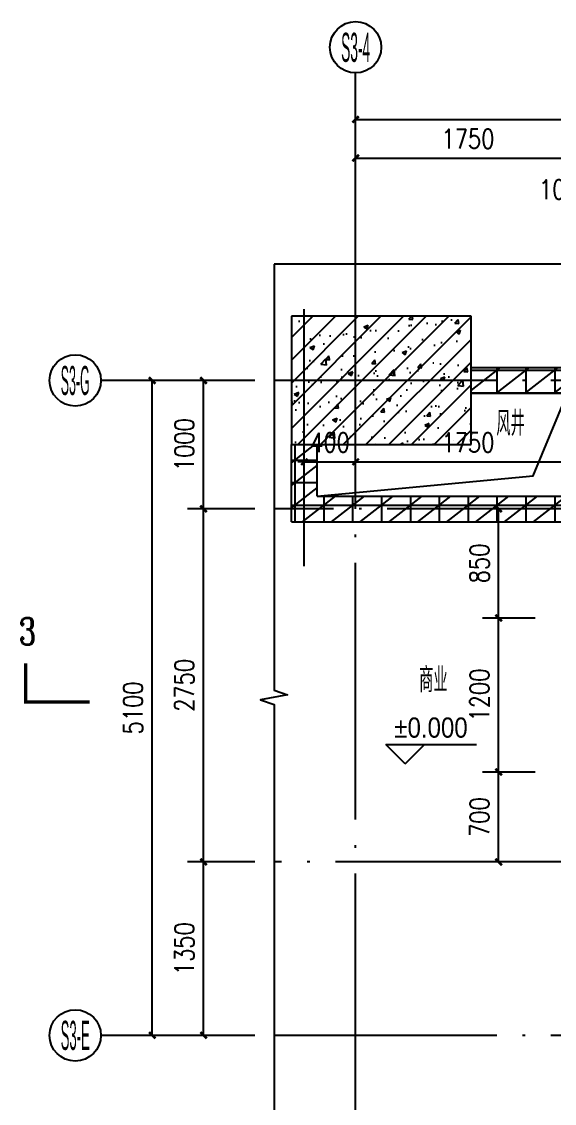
# Model space of a CAD drawing. Extents: x 718358 to 1668613, y -348838 to -159582.
# Drawn here: x 932718 to 936870, y -314059 to -305635 of the extents above; entities that cross this region are included whole.
import ezdxf
from ezdxf.enums import TextEntityAlignment as Align

# ---------------------------------------------------------------- set-up
doc = ezdxf.new("R2010")
doc.units = 0
doc.header["$LTSCALE"] = 1000
doc.linetypes.add('DOTE', pattern=[2.42, 2, -0.2, 0.02, -0.2])
for name, color, linetype in [('建-墙体', 2, 'Continuous'), ('建-尺寸', 73, 'Continuous'), ('建-影线', 8, 'Continuous'), ('建-房间名', 7, 'Continuous'), ('建-柱子', 6, 'Continuous'), ('建-标高', 3, 'Continuous'), ('建-符号', 3, 'Continuous'), ('建-符号说明', 7, 'Continuous'), ('建-轴标', 3, 'Continuous'), ('建-轴网', 14, 'DOTE')]:
    doc.layers.add(name, color=color, linetype=linetype)
doc.styles.add('_TCH_AXIS', font='gt宽度调整.shx', dxfattribs={"bigfont": 'gt国标汉字.shx'})
doc.styles.add('_TCH_DIM', font='gt单线西文.shx', dxfattribs={"width": 0.8, "bigfont": 'gt单线中文.shx'})
doc.styles.add('_TCH_LABEL', font='COMPLEX', dxfattribs={"bigfont": 'GBCBIG'})
doc.styles.add('DIM_FONT', font='SIMPLEX.shx', dxfattribs={"width": 0.8, "bigfont": 'GBCBIG.shx'})
doc.dimstyles.new('DIMN50', dxfattribs={"dimscale": 0.5, "dimtxt": 300, "dimasz": 100, "dimexe": 250, "dimexo": 300, "dimgap": 150, "dimtad": 1, "dimdec": 0, "dimzin": 0, "dimdsep": 46, "dimtxsty": 'DIM_FONT', "dimblk": 'ARCHTICK', "dimcen": 0.09, "dimdle": 1, "dimclrt": 7, "dimazin": 2, "dimtfac": 1, "dimtdec": 0, "dimtix": 1, "dimtmove": 2, "dimatfit": 3, "dimldrblk": 'ARCHTICK', "dimfxl": 1, "dimtolj": 1, "dimtzin": 0, "dimarcsym": 0})
pattern_1 = [(0, (0, 0), (0, 175), []), (37.875, (200, 0), (-84.807639, 109.038328), []), (90, (200, 0), (-225, 1e-14), [])]

# ---------------------------------------------------------------- blocks, each defined once
blk = doc.blocks.new('_ArchTick')
at = {"color": 0, "linetype": 'ByBlock', "const_width": 0.4}
blk.add_lwpolyline([(-0.5, -0.5), (0.5, 0.5)], dxfattribs=at)
blk = doc.blocks.new('*D3769')
at = {"layer": 'Defpoints', "color": 0, "transparency": 16777216}
for p in [(943871, -306397.2), (935321, -307297.2), (943871, -307297.2)]:
    blk.add_point(p, dxfattribs=at)
at = {"layer": '建-尺寸', "color": 0, "lineweight": -2, "transparency": 16777216}
for p, q in [((935321, -307147.2), (935321, -306272.2)), ((943871, -307147.2), (943871, -306272.2)), ((935320.5, -306397.2), (943871.5, -306397.2))]:
    blk.add_line(p, q, dxfattribs=at)
at = {"layer": '建-尺寸', "color": 0, "lineweight": -2, "transparency": 16777216, "xscale": 50, "yscale": 50, "zscale": 50, "rotation": 180}
blk.add_blockref('_ArchTick', (935321, -306397.2), dxfattribs=at)
at = {"layer": '建-尺寸', "color": 0, "lineweight": -2, "transparency": 16777216, "xscale": 50, "yscale": 50, "zscale": 50}
blk.add_blockref('_ArchTick', (943871, -306397.2), dxfattribs=at)
at = {"layer": '建-尺寸', "color": 7, "transparency": 16777216, "insert": (939596, -306247.2), "char_height": 150, "attachment_point": 5, "style": 'DIM_FONT'}
blk.add_mtext('\\A1;8550', dxfattribs=at)
blk = doc.blocks.new('*D3770')
at = {"layer": 'Defpoints', "color": 0, "transparency": 16777216}
for p in [(937071, -306697.2), (935321, -307665.1), (937071, -307665.1)]:
    blk.add_point(p, dxfattribs=at)
at = {"layer": '建-尺寸', "color": 0, "lineweight": -2, "transparency": 16777216}
for p, q in [((935321, -307515.1), (935321, -306572.2)), ((937071, -307515.1), (937071, -306572.2)), ((935320.5, -306697.2), (937071.5, -306697.2))]:
    blk.add_line(p, q, dxfattribs=at)
at = {"layer": '建-尺寸', "color": 0, "lineweight": -2, "transparency": 16777216, "xscale": 50, "yscale": 50, "zscale": 50, "rotation": 180}
blk.add_blockref('_ArchTick', (935321, -306697.2), dxfattribs=at)
at = {"layer": '建-尺寸', "color": 0, "lineweight": -2, "transparency": 16777216, "xscale": 50, "yscale": 50, "zscale": 50}
blk.add_blockref('_ArchTick', (937071, -306697.2), dxfattribs=at)
at = {"layer": '建-尺寸', "color": 7, "transparency": 16777216, "insert": (936196, -306547.2), "char_height": 150, "attachment_point": 5, "style": 'DIM_FONT'}
blk.add_mtext('\\A1;1750', dxfattribs=at)
blk = doc.blocks.new('*D3781')
at = {"layer": 'Defpoints', "color": 0, "transparency": 16777216}
for p in [(933735.7, -308429.5), (934685.7, -308429.5), (934685.7, -313529.5)]:
    blk.add_point(p, dxfattribs=at)
at = {"layer": '建-尺寸', "color": 0, "lineweight": -2, "transparency": 16777216}
for p, q in [((934535.7, -308429.5), (933610.7, -308429.5)), ((933735.7, -313530), (933735.7, -308429)), ((934535.7, -313529.5), (933610.7, -313529.5))]:
    blk.add_line(p, q, dxfattribs=at)
at = {"layer": '建-尺寸', "color": 0, "lineweight": -2, "transparency": 16777216, "xscale": 50, "yscale": 50, "zscale": 50}
for p, rotation in [((933735.7, -308429.5), 90), ((933735.7, -313529.5), 270)]:
    blk.add_blockref('_ArchTick', p, dxfattribs=dict(at, rotation=rotation))
at = {"layer": '建-尺寸', "color": 7, "transparency": 16777216, "insert": (933585.7, -310979.5), "char_height": 150, "attachment_point": 5, "rotation": 90, "style": 'DIM_FONT'}
blk.add_mtext('\\A1;5100', dxfattribs=at)
blk = doc.blocks.new('*D3782')
at = {"layer": 'Defpoints', "color": 0, "transparency": 16777216}
for p in [(934135.7, -308429.5), (934685.7, -308429.5), (934685.7, -309429.5)]:
    blk.add_point(p, dxfattribs=at)
at = {"layer": '建-尺寸', "color": 0, "lineweight": -2, "transparency": 16777216}
for p, q in [((934535.7, -308429.5), (934010.7, -308429.5)), ((934135.7, -309430), (934135.7, -308429)), ((934535.7, -309429.5), (934010.7, -309429.5))]:
    blk.add_line(p, q, dxfattribs=at)
at = {"layer": '建-尺寸', "color": 0, "lineweight": -2, "transparency": 16777216, "xscale": 50, "yscale": 50, "zscale": 50}
for p, rotation in [((934135.7, -308429.5), 90), ((934135.7, -309429.5), 270)]:
    blk.add_blockref('_ArchTick', p, dxfattribs=dict(at, rotation=rotation))
at = {"layer": '建-尺寸', "color": 7, "transparency": 16777216, "insert": (933985.7, -308929.5), "char_height": 150, "attachment_point": 5, "rotation": 90, "style": 'DIM_FONT'}
blk.add_mtext('\\A1;1000', dxfattribs=at)
blk = doc.blocks.new('*D3783')
at = {"layer": 'Defpoints', "color": 0, "transparency": 16777216}
for p in [(934135.7, -309429.5), (934685.7, -309429.5), (934685.7, -312179.5)]:
    blk.add_point(p, dxfattribs=at)
at = {"layer": '建-尺寸', "color": 0, "lineweight": -2, "transparency": 16777216}
for p, q in [((934535.7, -309429.5), (934010.7, -309429.5)), ((934135.7, -312180), (934135.7, -309429)), ((934535.7, -312179.5), (934010.7, -312179.5))]:
    blk.add_line(p, q, dxfattribs=at)
at = {"layer": '建-尺寸', "color": 0, "lineweight": -2, "transparency": 16777216, "xscale": 50, "yscale": 50, "zscale": 50}
for p, rotation in [((934135.7, -309429.5), 90), ((934135.7, -312179.5), 270)]:
    blk.add_blockref('_ArchTick', p, dxfattribs=dict(at, rotation=rotation))
at = {"layer": '建-尺寸', "color": 7, "transparency": 16777216, "insert": (933985.7, -310804.5), "char_height": 150, "attachment_point": 5, "rotation": 90, "style": 'DIM_FONT'}
blk.add_mtext('\\A1;2750', dxfattribs=at)
blk = doc.blocks.new('*D3784')
at = {"layer": 'Defpoints', "color": 0, "transparency": 16777216}
for p in [(934135.7, -312179.5), (934685.7, -312179.5), (934685.7, -313529.5)]:
    blk.add_point(p, dxfattribs=at)
at = {"layer": '建-尺寸', "color": 0, "lineweight": -2, "transparency": 16777216}
for p, q in [((934535.7, -312179.5), (934010.7, -312179.5)), ((934135.7, -313530), (934135.7, -312179)), ((934535.7, -313529.5), (934010.7, -313529.5))]:
    blk.add_line(p, q, dxfattribs=at)
at = {"layer": '建-尺寸', "color": 0, "lineweight": -2, "transparency": 16777216, "xscale": 50, "yscale": 50, "zscale": 50}
for p, rotation in [((934135.7, -312179.5), 90), ((934135.7, -313529.5), 270)]:
    blk.add_blockref('_ArchTick', p, dxfattribs=dict(at, rotation=rotation))
at = {"layer": '建-尺寸', "color": 7, "transparency": 16777216, "insert": (933985.7, -312854.5), "char_height": 150, "attachment_point": 5, "rotation": 90, "style": 'DIM_FONT'}
blk.add_mtext('\\A1;1350', dxfattribs=at)
blk = doc.blocks.new('*D3785')
at = {"layer": 'Defpoints', "color": 0, "transparency": 16777216}
for p in [(935321, -309063.3), (934921, -309444.6), (935321, -309444.6)]:
    blk.add_point(p, dxfattribs=at)
at = {"layer": '建-尺寸', "color": 0, "lineweight": -2, "transparency": 16777216}
for p, q in [((934921, -309294.6), (934921, -308938.3)), ((935321, -309294.6), (935321, -308938.3)), ((934921, -309063.3), (934871, -309063.3)), ((934921, -309063.3), (935321, -309063.3)), ((935321, -309063.3), (935371, -309063.3))]:
    blk.add_line(p, q, dxfattribs=at)
at = {"layer": '建-尺寸', "color": 0, "lineweight": -2, "transparency": 16777216, "xscale": 50, "yscale": 50, "zscale": 50}
blk.add_blockref('_ArchTick', (934921, -309063.3), dxfattribs=at)
at = {"layer": '建-尺寸', "color": 0, "lineweight": -2, "transparency": 16777216, "xscale": 50, "yscale": 50, "zscale": 50, "rotation": 180}
blk.add_blockref('_ArchTick', (935321, -309063.3), dxfattribs=at)
at = {"layer": '建-尺寸', "color": 7, "transparency": 16777216, "insert": (935121, -308913.3), "char_height": 150, "attachment_point": 5, "style": 'DIM_FONT'}
blk.add_mtext('\\A1;400', dxfattribs=at)
blk = doc.blocks.new('*D3786')
at = {"layer": 'Defpoints', "color": 0, "transparency": 16777216}
for p in [(937071, -309063.3), (935321, -309444.6), (937071, -309444.6)]:
    blk.add_point(p, dxfattribs=at)
at = {"layer": '建-尺寸', "color": 0, "lineweight": -2, "transparency": 16777216}
for p, q in [((935321, -309294.6), (935321, -308938.3)), ((937071, -309294.6), (937071, -308938.3)), ((935320.5, -309063.3), (937071.5, -309063.3))]:
    blk.add_line(p, q, dxfattribs=at)
at = {"layer": '建-尺寸', "color": 0, "lineweight": -2, "transparency": 16777216, "xscale": 50, "yscale": 50, "zscale": 50, "rotation": 180}
blk.add_blockref('_ArchTick', (935321, -309063.3), dxfattribs=at)
at = {"layer": '建-尺寸', "color": 0, "lineweight": -2, "transparency": 16777216, "xscale": 50, "yscale": 50, "zscale": 50}
blk.add_blockref('_ArchTick', (937071, -309063.3), dxfattribs=at)
at = {"layer": '建-尺寸', "color": 7, "transparency": 16777216, "insert": (936196, -308913.3), "char_height": 150, "attachment_point": 5, "style": 'DIM_FONT'}
blk.add_mtext('\\A1;1750', dxfattribs=at)
blk = doc.blocks.new('*D3793')
at = {"layer": 'Defpoints', "color": 0, "transparency": 16777216}
for p in [(937171, -307097.2), (937071, -307665.2), (937171, -307665.2)]:
    blk.add_point(p, dxfattribs=at)
at = {"layer": '建-尺寸', "color": 0, "lineweight": -2, "transparency": 16777216}
for p, q in [((937071, -307515.2), (937071, -306972.2)), ((937171, -307515.2), (937171, -306972.2)), ((937071, -307097.2), (937021, -307097.2)), ((937071, -307097.2), (937171, -307097.2)), ((937171, -307097.2), (937221, -307097.2))]:
    blk.add_line(p, q, dxfattribs=at)
at = {"layer": '建-尺寸', "color": 0, "lineweight": -2, "transparency": 16777216, "xscale": 50, "yscale": 50, "zscale": 50}
for p, rotation in [((937071, -307097.2), 0.0003904507116025968), ((937171, -307097.2), 180.0003904507116)]:
    blk.add_blockref('_ArchTick', p, dxfattribs=dict(at, rotation=rotation))
at = {"layer": '建-尺寸', "color": 7, "transparency": 16777216, "insert": (936904.4, -306942.2), "char_height": 150, "attachment_point": 5, "rotation": 0.00039, "style": 'DIM_FONT'}
blk.add_mtext('\\A1;100', dxfattribs=at)
blk = doc.blocks.new('*D3815')
at = {"layer": 'Defpoints', "color": 0, "transparency": 16777216}
for p in [(936435.3, -311479.5), (936869.5, -311479.5), (936869.5, -312179.5)]:
    blk.add_point(p, dxfattribs=at)
at = {"layer": '建-尺寸', "color": 0, "lineweight": -2, "transparency": 16777216}
for p, q in [((936719.5, -311479.5), (936310.3, -311479.5)), ((936435.3, -312180), (936435.3, -311479)), ((936719.5, -312179.5), (936310.3, -312179.5))]:
    blk.add_line(p, q, dxfattribs=at)
at = {"layer": '建-尺寸', "color": 0, "lineweight": -2, "transparency": 16777216, "xscale": 50, "yscale": 50, "zscale": 50}
for p, rotation in [((936435.3, -311479.5), 90), ((936435.3, -312179.5), 270)]:
    blk.add_blockref('_ArchTick', p, dxfattribs=dict(at, rotation=rotation))
at = {"layer": '建-尺寸', "color": 7, "transparency": 16777216, "insert": (936285.3, -311829.5), "char_height": 150, "attachment_point": 5, "rotation": 90, "style": 'DIM_FONT'}
blk.add_mtext('\\A1;700', dxfattribs=at)
blk = doc.blocks.new('*D3816')
at = {"layer": 'Defpoints', "color": 0, "transparency": 16777216}
for p in [(936435.3, -310279.5), (936869.5, -310279.5), (936869.5, -311479.5)]:
    blk.add_point(p, dxfattribs=at)
at = {"layer": '建-尺寸', "color": 0, "lineweight": -2, "transparency": 16777216}
for p, q in [((936719.5, -310279.5), (936310.3, -310279.5)), ((936435.3, -311480), (936435.3, -310279)), ((936719.5, -311479.5), (936310.3, -311479.5))]:
    blk.add_line(p, q, dxfattribs=at)
at = {"layer": '建-尺寸', "color": 0, "lineweight": -2, "transparency": 16777216, "xscale": 50, "yscale": 50, "zscale": 50}
for p, rotation in [((936435.3, -310279.5), 90), ((936435.3, -311479.5), 270)]:
    blk.add_blockref('_ArchTick', p, dxfattribs=dict(at, rotation=rotation))
at = {"layer": '建-尺寸', "color": 7, "transparency": 16777216, "insert": (936285.3, -310879.5), "char_height": 150, "attachment_point": 5, "rotation": 90, "style": 'DIM_FONT'}
blk.add_mtext('\\A1;1200', dxfattribs=at)
blk = doc.blocks.new('*D3817')
at = {"layer": 'Defpoints', "color": 0, "transparency": 16777216}
for p in [(936435.3, -309429.5), (936869.5, -309429.5), (936869.5, -310279.5)]:
    blk.add_point(p, dxfattribs=at)
at = {"layer": '建-尺寸', "color": 0, "lineweight": -2, "transparency": 16777216}
for p, q in [((936719.5, -309429.5), (936310.3, -309429.5)), ((936435.3, -310280), (936435.3, -309429)), ((936719.5, -310279.5), (936310.3, -310279.5))]:
    blk.add_line(p, q, dxfattribs=at)
at = {"layer": '建-尺寸', "color": 0, "lineweight": -2, "transparency": 16777216, "xscale": 50, "yscale": 50, "zscale": 50}
for p, rotation in [((936435.3, -309429.5), 90), ((936435.3, -310279.5), 270)]:
    blk.add_blockref('_ArchTick', p, dxfattribs=dict(at, rotation=rotation))
at = {"layer": '建-尺寸', "color": 7, "transparency": 16777216, "insert": (936285.3, -309854.5), "char_height": 150, "attachment_point": 5, "rotation": 90, "style": 'DIM_FONT'}
blk.add_mtext('\\A1;850', dxfattribs=at)

msp = doc.modelspace()

# ---------------------------------------------------------------- hatches: boundary and pattern name
at = {"layer": '建-影线'}
h = msp.add_hatch(dxfattribs=at)
h.set_pattern_fill('钢筋混凝土', color=256, scale=50, style=0)
h.set_pattern_definition([(45, (0, 0), (-88.388348, 88.388348), []), (50, (0, 0), (358.63009, -31.37607), [37.5, -412.5]), (355, (0, 0), (-69.37567, 376.09607), [30, -330]), (100.4514, (29.9, -2.6), (289.25469, 344.71977), [31.8701, -350.57106]), (46.1842, (0, 100), (533.62052, -82.7595), [56.25, -618.75]), (96.6356, (44.47, 93.1), (467.33135, 487.05894), [47.80514, -525.8565]), (351.1842, (0, 100), (467.33097, 487.0593), [45, -495]), (21, (50, 75), (298.45353, -201.309445), [37.5, -412.5]), (326, (50, 75), (121.65767, 362.57502), [30, -330]), (71.4514, (74.87, 58.22), (420.11131, 161.26525), [31.8701, -350.57106]), (37.5, (0, 0), (6.079928, 166.446927), [0, -326, 0, -335, 0, -331.25]), (7.5, (0, 0), (131.53477, 197.205856), [0, -191, 0, -318.5, 0, -126.25]), (327.5, (-111.5, 0), (266.911218, -11.277436), [0, -125, 0, -390, 0, -517.5]), (317.5, (-161.5, 0), (291.593085, 50.05249), [0, -162.5, 0, -259, 0, -367.5])])
h.paths.add_polyline_path([(934821, -308929.5), (936221, -308929.5), (936221, -307929.5), (934821, -307929.5)])
h = msp.add_hatch(dxfattribs=at)
h.set_pattern_fill('空心砖', color=256, scale=50, style=0)
h.set_pattern_definition(pattern_1)
h.paths.add_polyline_path([(936221, -308329.5), (936221, -308529.5), (936971, -308529.5), (937071, -308429.5), (936971, -308329.5)])
h = msp.add_hatch(dxfattribs=at)
h.set_pattern_fill('空心砖', color=256, scale=50, style=0)
h.set_pattern_definition(pattern_1)
h.paths.add_polyline_path([(934821, -309529.5), (935021, -309329.5), (935021, -308929.5), (934821, -308929.5)])
h = msp.add_hatch(dxfattribs=at)
h.set_pattern_fill('空心砖', color=256, scale=50, style=0)
h.set_pattern_definition(pattern_1)
h.paths.add_polyline_path([(935021, -309329.5), (934821, -309529.5), (936971, -309529.5), (937037.7, -309429.5), (936971, -309329.5)])

# ---------------------------------------------------------------- linework, layer by layer
at = {"layer": '建-墙体'}
for p, q in [((936221, -308329.5), (936971, -308329.5)), ((936221, -308529.5), (936971, -308529.5)), ((934821, -309529.5), (934821, -308929.5)), ((935021, -309329.5), (935021, -308929.5)), ((935021, -309329.5), (936971, -309329.5)), ((934821, -309529.5), (936971, -309529.5))]:
    msp.add_line(p, q, dxfattribs=at)
at = {"layer": '建-影线'}
msp.add_lwpolyline([(935021, -309329.5), (936703.9, -309171.9), (936971, -308529.5)], dxfattribs=at)
at = {"layer": '建-柱子'}
for p, q in [((936221, -307929.5), (934821, -307929.5)), ((934821, -307929.5), (934821, -308929.5)), ((936221, -308929.5), (936221, -307929.5)), ((934821, -308929.5), (936221, -308929.5))]:
    msp.add_line(p, q, dxfattribs=at)
at = {"layer": '建-标高'}
for p, q in [((935707.1, -311414), (935557.1, -311264)), ((935557.1, -311264), (936261.8, -311264)), ((935707.1, -311414), (935857.1, -311264))]:
    msp.add_line(p, q, dxfattribs=at)
at = {"layer": '建-符号'}
for points in [[(946102.3, -307523.4), (940450.3, -307523.4), (940412.1, -307628.4), (940375, -307418.4), (940337.8, -307523.4), (934685.7, -307523.4)], [(934685.7, -307523.4), (934685.7, -310840.2), (934790.7, -310878.4), (934580.7, -310915.5), (934685.7, -310952.7), (934685.7, -314269.5)]]:
    msp.add_lwpolyline(points, dxfattribs=at)
at = {"layer": '建-符号', "const_width": 25}
msp.add_lwpolyline([(932748.7, -310633.2), (932748.7, -310933.2), (933248.7, -310933.2)], dxfattribs=at)
at = {"layer": '建-轴标'}
for p, q in [((935321, -307297.2), (935321, -306035.2)), ((934385.7, -308429.5), (933335.7, -308429.5)), ((934385.7, -313529.5), (933335.7, -313529.5))]:
    msp.add_line(p, q, dxfattribs=at)
for centre in [(935321, -305835.2), (933135.7, -308429.5), (933135.7, -313529.5)]:
    msp.add_circle(centre, 200, dxfattribs=at)
at = {"layer": '建-轴网'}
for p, q in [((935321, -314269.5), (935321, -307523.4)), ((934921, -309874.7), (934921, -307706.4)), ((946102.3, -308429.5), (934685.7, -308429.5)), ((937567.3, -309429.5), (934685.7, -309429.5)), ((944423.5, -312179.5), (934685.7, -312179.5)), ((946102.3, -313529.5), (934685.7, -313529.5))]:
    msp.add_line(p, q, dxfattribs=at)

# ---------------------------------------------------------------- texts
at = {"layer": '建-房间名', "style": 'DIM_FONT', "width": 0.8}
for s, p in [('风井', (936417, -308860.5, -200)), ('商业', (935815.7, -310857.6, -200))]:
    msp.add_text(s, height=192.91, dxfattribs=at).set_placement(p)
at = {"layer": '建-标高', "style": '_TCH_DIM', "width": 0.888889}
msp.add_text('%%P0.000', height=157.5, dxfattribs=at).set_placement((935622.8, -311211.5))
at = {"layer": '建-符号说明', "style": '_TCH_LABEL', "width": 0.705882}
msp.add_text('3', height=212.5, dxfattribs=at).set_placement((932698.7, -310489.4))
at = {"layer": '建-轴标', "style": '_TCH_AXIS'}
for s, width, p, p2 in [('S3-4', 0.259259, (935207.9, -305948.3), (935434.1, -305948.3)), ('S3-G', 0.259259, (933022.6, -308542.7), (933248.9, -308542.7)), ('S3-E', 0.265823, (933022.6, -313642.7), (933248.9, -313642.7))]:
    msp.add_text(s, height=226.27, dxfattribs=dict(at, width=width)).set_placement(p, p2, align=Align.FIT)

# ---------------------------------------------------------------- dimensions: what is measured, and where the dimension line sits
at = {"layer": '建-尺寸'}
for p1, p2, distance, picture, middle in [((935321, -307297.2), (943871, -307297.2), 900, '*D3769', (939596, -306247.2)), ((935321, -307665.1), (937071, -307665.1), 967.9, '*D3770', (936196, -306547.2)), ((934685.7, -313529.5), (934685.7, -308429.5), 950, '*D3781', (933585.7, -310979.5)), ((934685.7, -309429.5), (934685.7, -308429.5), 550, '*D3782', (933985.7, -308929.5)), ((934921, -309444.6), (935321, -309444.6), 381.3, '*D3785', (935121, -308913.3)), ((935321, -309444.6), (937071, -309444.6), 381.3, '*D3786', (936196, -308913.3)), ((934685.7, -312179.5), (934685.7, -309429.5), 550, '*D3783', (933985.7, -310804.5)), ((936869.5, -310279.5), (936869.5, -309429.5), 434.2, '*D3817', (936285.3, -309854.5)), ((936869.5, -311479.5), (936869.5, -310279.5), 434.2, '*D3816', (936285.3, -310879.5)), ((936869.5, -312179.5), (936869.5, -311479.5), 434.2, '*D3815', (936285.3, -311829.5)), ((934685.7, -313529.5), (934685.7, -312179.5), 550, '*D3784', (933985.7, -312854.5))]:
    dim = msp.add_aligned_dim(p1=p1, p2=p2, distance=distance, dimstyle='DIMN50', dxfattribs=at)
    dim.commit()
    dim.dimension.update_dxf_attribs({"geometry": picture, "text_midpoint": middle})
dim = msp.add_linear_dim(base=(937171, -307097.2), p1=(937071, -307665.2), p2=(937171, -307665.2), angle=0.00039, dimstyle='DIMN50', dxfattribs=at)
dim.commit()
dim.dimension.update_dxf_attribs({"geometry": '*D3793', "text_midpoint": (936904.4, -306942.2), "dimtype": 161})

doc.saveas('drawing.dxf')
